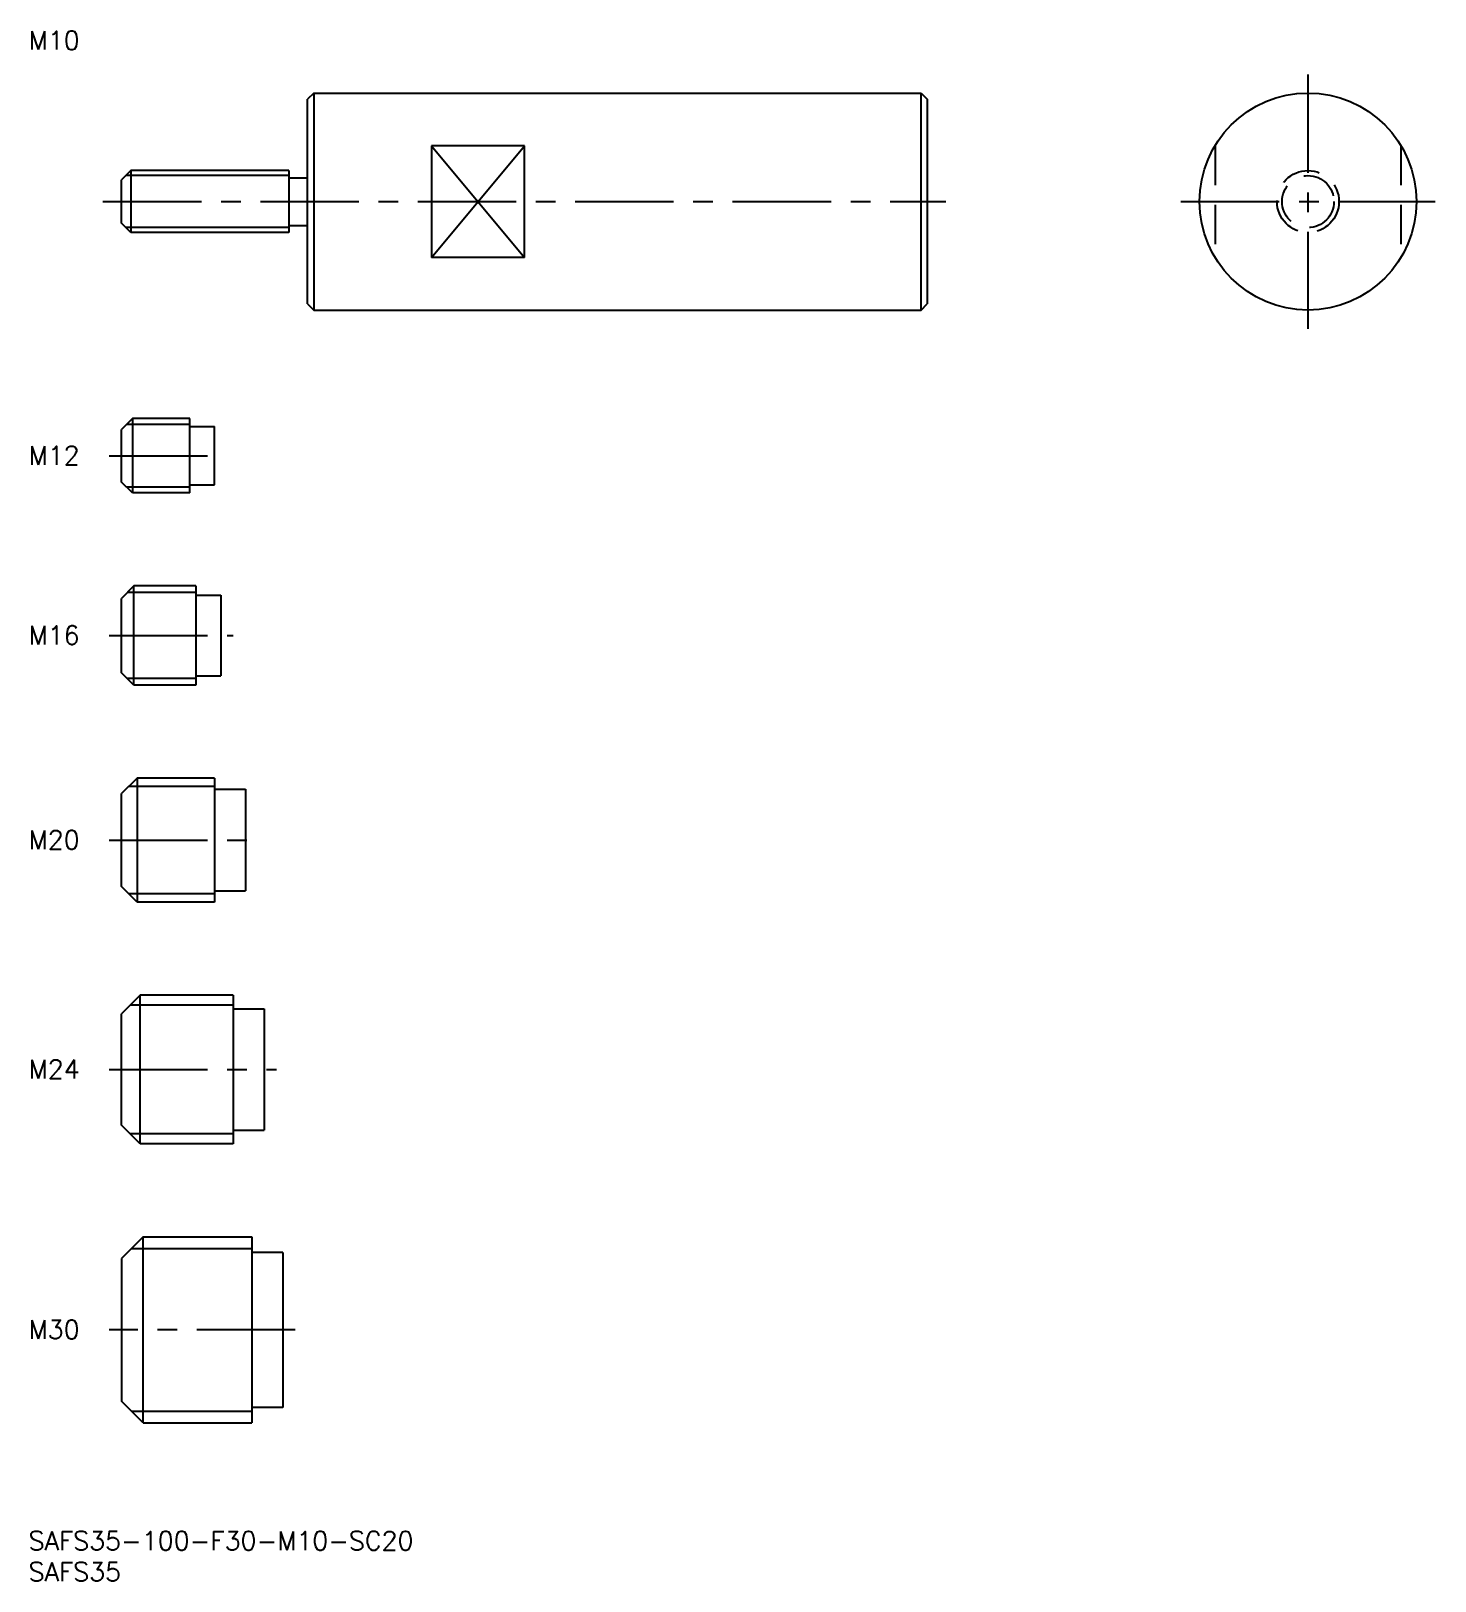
# Model space of a CAD drawing. Extents: x 0 to 227, y -8 to 242.
import ezdxf

# ---------------------------------------------------------------- set-up
doc = ezdxf.new("R2010")
doc.units = 0
doc.header["$LTSCALE"] = 0.5
doc.linetypes.add('CENTER', pattern=[50.8, 31.75, -6.35, 6.35, -6.35])
doc.linetypes.add('DASHED', pattern=[19.05, 12.7, -6.35])
for name, color, linetype in [('MSM_CENTER', 1, 'CENTER'), ('MSM_CONTINUOUS', 7, 'CONTINUOUS'), ('MSM_DASHED', 4, 'DASHED'), ('MSM_NARROW', 5, 'CONTINUOUS'), ('MSM_PART_NUMBER', 7, 'CONTINUOUS')]:
    doc.layers.add(name, color=color, linetype=linetype)
doc.styles.get("Standard").update_dxf_attribs({"font": 'txt.shx', "height": 1, "bigfont": 'bigfont.shx'})

# ---------------------------------------------------------------- blocks, each defined once
blk = doc.blocks.new('*U14')
at = {"layer": 'MSM_PART_NUMBER'}
blk.add_text('SAFS35-100-F30-M10-SC20', height=3, dxfattribs=at).set_placement((0, -3))
blk = doc.blocks.new('*U15')
at = {"layer": 'MSM_PART_NUMBER'}
blk.add_text('SAFS35', height=3, dxfattribs=at).set_placement((0, -8))
blk = doc.blocks.new('*U16')
at = {"layer": 'MSM_PART_NUMBER'}
blk.add_text('M30', height=3, dxfattribs=at).set_placement((0, 31.06))
blk = doc.blocks.new('*U17')
at = {"layer": 'MSM_PART_NUMBER'}
blk.add_text('M24', height=3, dxfattribs=at).set_placement((0, 73.06))
blk = doc.blocks.new('*U18')
at = {"layer": 'MSM_PART_NUMBER'}
blk.add_text('M20', height=3, dxfattribs=at).set_placement((0, 110.06))
blk = doc.blocks.new('*U19')
at = {"layer": 'MSM_PART_NUMBER'}
blk.add_text('M16', height=3, dxfattribs=at).set_placement((0, 143.06))
blk = doc.blocks.new('*U20')
at = {"layer": 'MSM_PART_NUMBER'}
blk.add_text('M12', height=3, dxfattribs=at).set_placement((0, 172.06))
blk = doc.blocks.new('*U21')
at = {"layer": 'MSM_PART_NUMBER'}
blk.add_text('M10', height=3, dxfattribs=at).set_placement((0, 239.01))

msp = doc.modelspace()

# ---------------------------------------------------------------- linework, layer by layer
at = {"layer": 'MSM_CENTER'}
for p, q in [((206.44, 235), (206.44, 194)), ((12, 214.5), (148, 214.5)), ((185.94, 214.5), (226.94, 214.5)), ((13, 173.5), (32, 173.5)), ((13, 144.5), (33, 144.5)), ((13, 111.5), (37, 111.5)), ((13, 74.5), (40, 74.5)), ((43, 32.5), (13, 32.5))]:
    msp.add_line(p, q, dxfattribs=at)
at = {"layer": 'MSM_CONTINUOUS'}
for p, q in [((46, 232), (45, 231)), ((45, 198), (45, 231)), ((46, 232), (144, 232)), ((46, 232), (46, 197)), ((144, 232), (145, 231)), ((144, 197), (144, 232)), ((145, 231), (145, 198)), ((80, 223.51), (65, 223.51)), ((65, 223.51), (65, 205.49)), ((80, 205.49), (80, 223.51)), ((16.5, 219.5), (15, 218)), ((15, 211), (15, 218)), ((42, 219.5), (16.5, 219.5)), ((16.5, 219.5), (16.5, 209.5)), ((42, 219.5), (42, 209.5)), ((42, 218.35), (45, 218.35)), ((16.5, 209.5), (15, 211)), ((42, 210.65), (45, 210.65)), ((42, 209.5), (16.5, 209.5)), ((80, 205.49), (65, 205.49)), ((45, 198), (46, 197)), ((144, 197), (145, 198)), ((46, 197), (144, 197)), ((16.75, 179.5), (15, 177.75)), ((15, 169.25), (15, 177.75)), ((26, 179.5), (16.75, 179.5)), ((16.75, 179.5), (16.75, 167.5)), ((26, 167.5), (26, 179.5)), ((26, 178.2), (30, 178.2)), ((30, 168.8), (30, 178.2)), ((16.75, 167.5), (15, 169.25)), ((26, 168.8), (30, 168.8)), ((26, 167.5), (16.75, 167.5)), ((17, 152.5), (15, 150.5)), ((15, 138.5), (15, 150.5)), ((27, 152.5), (17, 152.5)), ((17, 136.5), (17, 152.5)), ((27, 152.5), (27, 136.5)), ((27, 151), (31, 151)), ((31, 151), (31, 138)), ((17, 136.5), (15, 138.5)), ((27, 138), (31, 138)), ((27, 136.5), (17, 136.5)), ((17.5, 121.5), (15, 119)), ((30, 121.5), (17.5, 121.5)), ((17.5, 121.5), (17.5, 101.5)), ((30, 121.5), (30, 101.5)), ((15, 104), (15, 119)), ((30, 119.7), (35, 119.7)), ((35, 119.7), (35, 103.3)), ((17.5, 101.5), (15, 104)), ((30, 103.3), (35, 103.3)), ((30, 101.5), (17.5, 101.5)), ((18, 86.5), (15, 83.5)), ((33, 86.5), (18, 86.5)), ((18, 62.5), (18, 86.5)), ((33, 86.5), (33, 62.5)), ((15, 65.5), (15, 83.5)), ((33, 84.3), (38, 84.3)), ((38, 84.3), (38, 64.7)), ((18, 62.5), (15, 65.5)), ((33, 64.7), (38, 64.7)), ((33, 62.5), (18, 62.5)), ((18.5, 47.5), (15, 44)), ((18.5, 47.5), (36, 47.5)), ((18.5, 17.5), (18.5, 47.5)), ((36, 47.5), (36, 17.5)), ((15, 44), (15, 21)), ((41, 45), (36, 45)), ((41, 45), (41, 20)), ((18.5, 17.5), (15, 21)), ((41, 20), (36, 20)), ((18.5, 17.5), (36, 17.5))]:
    msp.add_line(p, q, dxfattribs=at)
msp.add_circle((206.44, 214.5), 17.5, dxfattribs=at)
at = {"layer": 'MSM_DASHED'}
for p, q in [((191.44, 223.51), (191.44, 205.49)), ((221.44, 223.51), (221.44, 205.49))]:
    msp.add_line(p, q, dxfattribs=at)
for radius in [5, 4.19]:
    msp.add_circle((206.44, 214.5), radius, dxfattribs=at)
at = {"layer": 'MSM_NARROW'}
for p, q in [((65, 223.51), (80, 205.49)), ((65, 205.49), (80, 223.51)), ((42, 218.69), (15.69, 218.69)), ((42, 210.31), (15.69, 210.31)), ((26, 178.55), (15.8, 178.55)), ((26, 168.45), (15.8, 168.45)), ((27, 151.42), (15.92, 151.42)), ((27, 137.58), (15.92, 137.58)), ((30, 120.15), (16.15, 120.15)), ((30, 102.85), (16.15, 102.85)), ((33, 84.88), (16.38, 84.88)), ((33, 64.12), (16.38, 64.12)), ((16.61, 45.61), (36, 45.61)), ((16.61, 19.39), (36, 19.39))]:
    msp.add_line(p, q, dxfattribs=at)

# ---------------------------------------------------------------- block references
at = {"layer": 'MSM_CONTINUOUS'}
for name in ['*U21', '*U20', '*U19', '*U18', '*U17', '*U16', '*U14', '*U15']:
    msp.add_blockref(name, (0, 0), dxfattribs=at)

doc.saveas('drawing.dxf')
